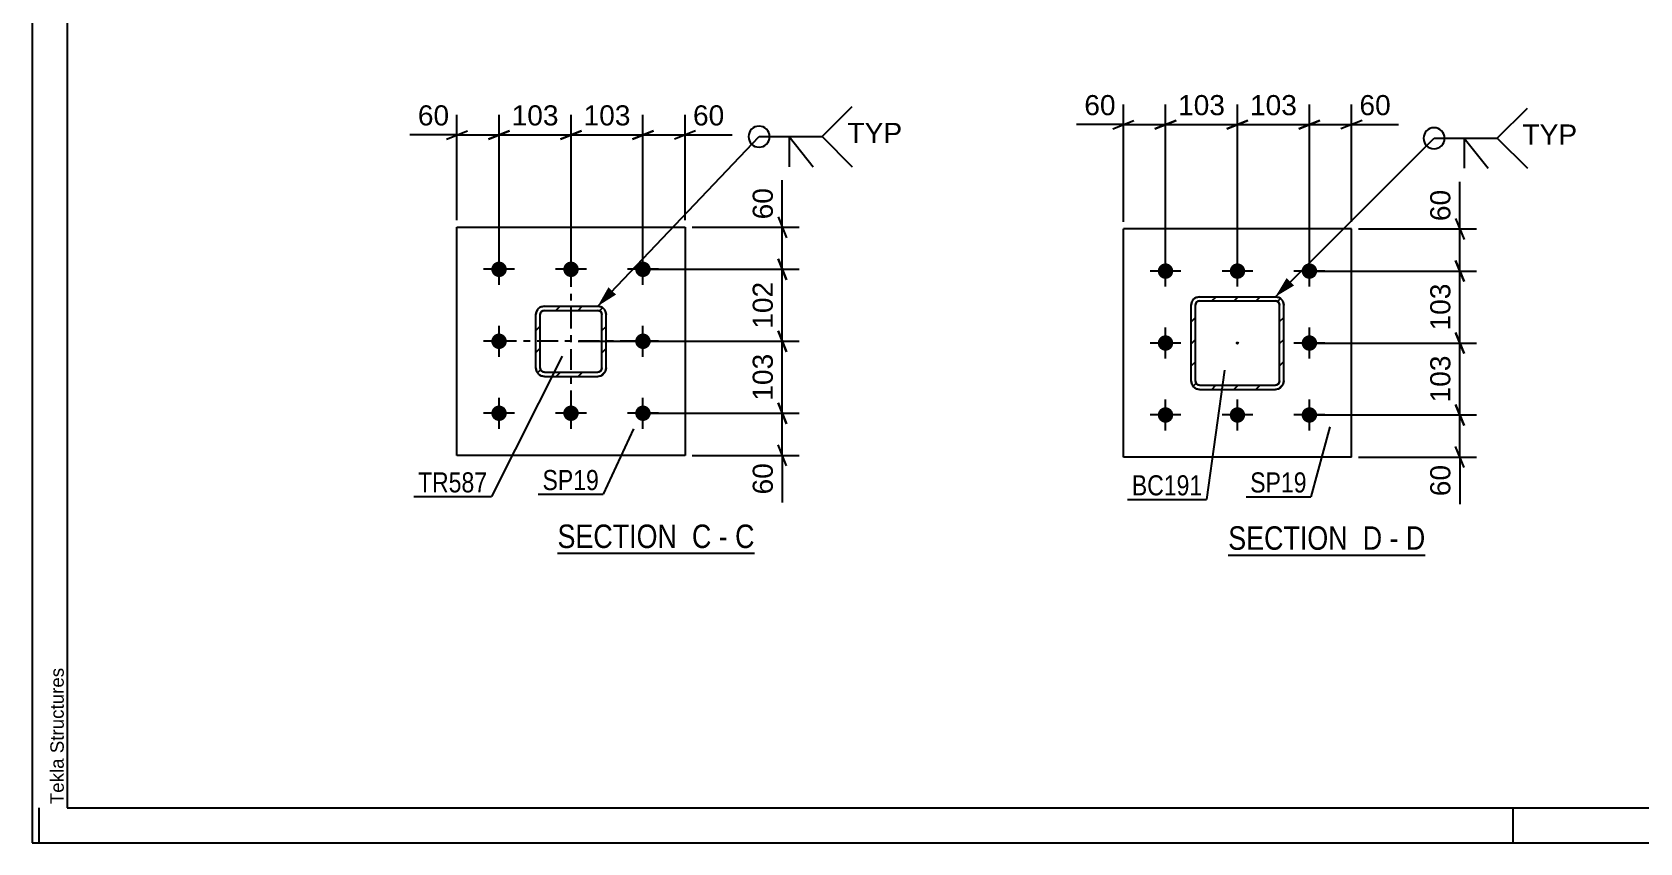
# Model space of a CAD drawing. Header units: millimetres. Extents: x -116 to 725, y -402 to 192.
# Drawn here: x -115.7 to 113.3, y -402.3 to -286.8 of the extents above; entities that cross this region are included whole.
import ezdxf

# ---------------------------------------------------------------- set-up
doc = ezdxf.new("R2010")
doc.units = ezdxf.units.MM
doc.linetypes.add('DXK_LINE_DOT2', pattern=[3.9198, 1.9599, -1.9599])
doc.linetypes.add('DXK_LINE_DOT3', pattern=[5.9187, 2.979, -0.9799, 0.9799, -0.9799])
doc.styles.add('Arial', font='ARIAL.TTF', dxfattribs={"height": 0.2})
doc.styles.add('Arial Narrow', font='ARIALN.TTF', dxfattribs={"height": 0.2})

# ---------------------------------------------------------------- blocks, each defined once
blk = doc.blocks.new('Unknown-203723422-1133')
at = {"color": 5, "linetype": 'Continuous'}
for p, q in [((-115.72, 191.75), (-115.72, -402.25)), ((-110.72, 186.75), (-110.72, -397.25)), ((-114.72, -402.25), (-114.72, -397.25)), ((-110.72, -397.25), (720.28, -397.25)), ((95.28, -402.25), (95.28, -397.25)), ((-115.72, -402.25), (725.28, -402.25))]:
    blk.add_line(p, q, dxfattribs=at)
at = {"color": 174, "linetype": 'Continuous', "style": 'Arial'}
blk.add_text('Tekla Structures', height=1.9102, rotation=90, dxfattribs=at).set_placement((-111.22, -396.75))
blk = doc.blocks.new('Unknown-203723422-20 - 8266')
at = {"color": 6, "linetype": 'Continuous'}
blk.add_line((54.69, -361.25), (82.76, -361.25), dxfattribs=at)
at = {"color": 0, "linetype": 'Continuous'}
blk.add_wipeout([(72.8, -360.5), (72.8, -357), (54.69, -357), (54.69, -360.5)], dxfattribs=at)
at = {"color": 7, "linetype": 'Continuous', "style": 'Arial Narrow'}
blk.add_text('SECTION ', height=3.34, dxfattribs=at).set_placement((54.69, -360.5))
at = {"color": 0, "linetype": 'Continuous'}
blk.add_wipeout([(76.61, -360.5), (76.61, -357), (73.85, -357), (73.85, -360.5)], dxfattribs=at)
at = {"color": 7, "linetype": 'Continuous', "style": 'Arial Narrow'}
blk.add_text('D', height=3.34, dxfattribs=at).set_placement((73.85, -360.5))
at = {"color": 0, "linetype": 'Continuous'}
blk.add_wipeout([(78.94, -360.5), (78.94, -357), (77.66, -357), (77.66, -360.5)], dxfattribs=at)
at = {"color": 7, "linetype": 'Continuous', "style": 'Arial Narrow'}
blk.add_text('-', height=3.34, dxfattribs=at).set_placement((77.66, -360.5))
at = {"color": 0, "linetype": 'Continuous'}
blk.add_wipeout([(82.76, -360.5), (82.76, -357), (79.99, -357), (79.99, -360.5)], dxfattribs=at)
at = {"color": 7, "linetype": 'Continuous', "style": 'Arial Narrow'}
blk.add_text('D', height=3.34, dxfattribs=at).set_placement((79.99, -360.5))
blk = doc.blocks.new('Unknown-203723422-13 - 8035')
at = {"color": 6, "linetype": 'Continuous'}
blk.add_line((-40.87, -361), (-12.8, -361), dxfattribs=at)
at = {"color": 0, "linetype": 'Continuous'}
blk.add_wipeout([(-22.77, -360.25), (-22.77, -356.75), (-40.87, -356.75), (-40.87, -360.25)], dxfattribs=at)
at = {"color": 7, "linetype": 'Continuous', "style": 'Arial Narrow'}
blk.add_text('SECTION ', height=3.34, dxfattribs=at).set_placement((-40.87, -360.25))
at = {"color": 0, "linetype": 'Continuous'}
blk.add_wipeout([(-18.95, -360.25), (-18.95, -356.75), (-21.72, -356.75), (-21.72, -360.25)], dxfattribs=at)
at = {"color": 7, "linetype": 'Continuous', "style": 'Arial Narrow'}
blk.add_text('C', height=3.34, dxfattribs=at).set_placement((-21.72, -360.25))
at = {"color": 0, "linetype": 'Continuous'}
blk.add_wipeout([(-16.62, -360.25), (-16.62, -356.75), (-17.9, -356.75), (-17.9, -360.25)], dxfattribs=at)
at = {"color": 7, "linetype": 'Continuous', "style": 'Arial Narrow'}
blk.add_text('-', height=3.34, dxfattribs=at).set_placement((-17.9, -360.25))
at = {"color": 0, "linetype": 'Continuous'}
blk.add_wipeout([(-12.8, -360.25), (-12.8, -356.75), (-15.57, -356.75), (-15.57, -360.25)], dxfattribs=at)
at = {"color": 7, "linetype": 'Continuous', "style": 'Arial Narrow'}
blk.add_text('C', height=3.34, dxfattribs=at).set_placement((-15.57, -360.25))
blk = doc.blocks.new('Part-203723422-8292 - 8266')
at = {"color": 2, "linetype": 'Continuous'}
for p, q in [((72.25, -314.8), (39.75, -314.8)), ((39.75, -347.3), (39.75, -314.8)), ((72.25, -347.3), (72.25, -314.8)), ((72.25, -347.3), (39.75, -347.3))]:
    blk.add_line(p, q, dxfattribs=at)
blk = doc.blocks.new('Part-203723422-8280 - 8266')
at = {"linetype": 'Continuous'}
h = blk.add_hatch(dxfattribs=at)
h.set_pattern_fill('', scale=0.7, style=0, pattern_type=0)
h.set_pattern_definition([(45, (61.8626, -337.5592), (-1.57154, 1.57154), [])])
h.paths.add_polyline_path([(61.4, -337.65), (61.86, -337.56), (62.25, -337.3), (62.51, -336.91), (62.6, -336.45), (62.6, -325.65), (62.51, -325.19), (62.25, -324.8), (61.86, -324.54), (61.4, -324.45), (50.6, -324.45), (50.14, -324.54), (49.75, -324.8), (49.49, -325.19), (49.4, -325.65), (49.4, -336.45), (49.49, -336.91), (49.75, -337.3), (50.14, -337.56), (50.6, -337.65)])
h.paths.add_polyline_path([(50.6, -337.05), (50.37, -337), (50.18, -336.87), (50.05, -336.68), (50, -336.45), (50, -325.65), (50.05, -325.42), (50.18, -325.23), (50.37, -325.1), (50.6, -325.05), (61.4, -325.05), (61.63, -325.1), (61.83, -325.23), (61.96, -325.42), (62, -325.65), (62, -336.45), (61.96, -336.68), (61.83, -336.87), (61.63, -337), (61.4, -337.05)])
blk.add_hatch(color=246, dxfattribs=at).paths.add_polyline_path([(56, -331.15, -1), (56, -330.95, -1)])
at = {"color": 7, "linetype": 'DXK_LINE_DOT2'}
for p, q in [((49.4, -325.65), (49.49, -325.19)), ((50.18, -325.23), (50.05, -325.42)), ((50.14, -324.54), (50.6, -324.45)), ((50.37, -325.1), (50.18, -325.23)), ((50.6, -325.05), (50.37, -325.1)), ((50.6, -324.45), (61.4, -324.45)), ((50.6, -325.05), (61.4, -325.05)), ((61.4, -324.45), (61.86, -324.54)), ((61.63, -325.1), (61.4, -325.05)), ((61.83, -325.23), (61.63, -325.1)), ((61.96, -325.42), (61.83, -325.23)), ((62.51, -325.19), (62.6, -325.65)), ((49.4, -336.45), (49.4, -325.65)), ((50.05, -325.42), (50, -325.65)), ((50, -336.45), (50, -325.65)), ((62, -325.65), (61.96, -325.42)), ((62, -336.45), (62, -325.65)), ((62.6, -336.45), (62.6, -325.65)), ((49.49, -336.91), (49.4, -336.45)), ((50, -336.45), (50.05, -336.68)), ((50.05, -336.68), (50.18, -336.87)), ((61.83, -336.87), (61.96, -336.68)), ((61.96, -336.68), (62, -336.45)), ((62.6, -336.45), (62.51, -336.91)), ((50.6, -337.65), (50.14, -337.56)), ((50.18, -336.87), (50.37, -337)), ((50.37, -337), (50.6, -337.05)), ((50.6, -337.05), (61.4, -337.05)), ((50.6, -337.65), (61.4, -337.65)), ((61.4, -337.05), (61.63, -337)), ((61.86, -337.56), (61.4, -337.65)), ((61.63, -337), (61.83, -336.87))]:
    blk.add_line(p, q, dxfattribs=at)
at = {"color": 2, "linetype": 'Continuous'}
for p, q in [((49.49, -325.19), (49.4, -325.65)), ((50.05, -325.42), (50.18, -325.23)), ((50.6, -324.45), (50.14, -324.54)), ((50.18, -325.23), (50.37, -325.1)), ((50.37, -325.1), (50.6, -325.05)), ((50.6, -324.45), (61.4, -324.45)), ((50.6, -325.05), (61.4, -325.05)), ((61.86, -324.54), (61.4, -324.45)), ((61.4, -325.05), (61.63, -325.1)), ((61.63, -325.1), (61.83, -325.23)), ((61.83, -325.23), (61.96, -325.42)), ((62.6, -325.65), (62.51, -325.19)), ((49.4, -336.45), (49.4, -325.65)), ((50, -325.65), (50.05, -325.42)), ((50, -336.45), (50, -325.65)), ((61.96, -325.42), (62, -325.65)), ((62, -336.45), (62, -325.65)), ((62.6, -336.45), (62.6, -325.65)), ((49.4, -336.45), (49.49, -336.91)), ((50.05, -336.68), (50, -336.45)), ((50.18, -336.87), (50.05, -336.68)), ((61.96, -336.68), (61.83, -336.87)), ((62, -336.45), (61.96, -336.68)), ((62.51, -336.91), (62.6, -336.45)), ((50.14, -337.56), (50.6, -337.65)), ((50.37, -337), (50.18, -336.87)), ((50.6, -337.05), (50.37, -337)), ((50.6, -337.05), (61.4, -337.05)), ((50.6, -337.65), (61.4, -337.65)), ((61.63, -337), (61.4, -337.05)), ((61.4, -337.65), (61.86, -337.56)), ((61.83, -336.87), (61.63, -337))]:
    blk.add_line(p, q, dxfattribs=at)
at = {"color": 7, "linetype": 'DXK_LINE_DOT3'}
blk.add_line((56, -331.05), (56, -331.05), dxfattribs=at)
at = {"color": 246, "linetype": 'DXK_LINE_DOT2'}
blk.add_line((56, -331.05), (56, -331.05), dxfattribs=at)
at = {"color": 246, "linetype": 'Continuous'}
blk.add_circle((56, -331.05), 0.1, dxfattribs=at)
at = {"color": 7, "linetype": 'DXK_LINE_DOT2'}
for centre, start, end in [((50.6, -325.65), 112.5, 157.5), ((61.4, -325.65), 22.5, 67.5), ((50.6, -336.45), 202.5, 247.5), ((61.4, -336.45), 292.5, 337.5)]:
    blk.add_arc(centre, 1.2, start, end, dxfattribs=at)
at = {"color": 2, "linetype": 'Continuous'}
for centre, start, end in [((50.6, -325.65), 112.5, 157.5), ((61.4, -325.65), 22.5, 67.5), ((50.6, -336.45), 202.5, 247.5), ((61.4, -336.45), 292.5, 337.5)]:
    blk.add_arc(centre, 1.2, start, end, dxfattribs=at)
blk = doc.blocks.new('Bolt-203723422-8395 - 8266')
at = {"linetype": 'Continuous'}
for points in [[(45.75, -321.9, -1), (45.75, -319.7, -1)], [(56, -321.9, -1), (56, -319.7, -1)], [(66.25, -321.9, -1), (66.25, -319.7, -1)], [(45.75, -332.15, -1), (45.75, -329.95, -1)], [(66.25, -332.15, -1), (66.25, -329.95, -1)], [(45.75, -342.4, -1), (45.75, -340.2, -1)], [(56, -342.4, -1), (56, -340.2, -1)], [(66.25, -342.4, -1), (66.25, -340.2, -1)]]:
    blk.add_hatch(color=1, dxfattribs=at).paths.add_polyline_path(points)
at = {"color": 1, "linetype": 'Continuous'}
for p, q in [((45.75, -323), (45.75, -318.6)), ((56, -323), (56, -318.6)), ((66.25, -323), (66.25, -318.6)), ((47.95, -320.8), (43.55, -320.8)), ((58.2, -320.8), (53.8, -320.8)), ((68.45, -320.8), (64.05, -320.8)), ((45.75, -333.25), (45.75, -328.85)), ((66.25, -333.25), (66.25, -328.85)), ((47.95, -331.05), (43.55, -331.05)), ((68.45, -331.05), (64.05, -331.05)), ((45.75, -343.5), (45.75, -339.1)), ((56, -343.5), (56, -339.1)), ((66.25, -343.5), (66.25, -339.1)), ((47.95, -341.3), (43.55, -341.3)), ((58.2, -341.3), (53.8, -341.3)), ((68.45, -341.3), (64.05, -341.3))]:
    blk.add_line(p, q, dxfattribs=at)
blk = doc.blocks.new('Part-203723422-8088 - 8035')
at = {"linetype": 'Continuous'}
h = blk.add_hatch(dxfattribs=at)
h.set_pattern_fill('', scale=0.7, style=0, pattern_type=0)
h.set_pattern_definition([(45, (-34.6895, -335.7112), (-1.57154, 1.57154), [])])
h.paths.add_polyline_path([(-35.15, -335.8), (-34.69, -335.71), (-34.3, -335.45), (-34.04, -335.06), (-33.95, -334.6), (-33.95, -327), (-34.04, -326.54), (-34.3, -326.15), (-34.69, -325.89), (-35.15, -325.8), (-42.75, -325.8), (-43.21, -325.89), (-43.6, -326.15), (-43.86, -326.54), (-43.95, -327), (-43.95, -334.6), (-43.86, -335.06), (-43.6, -335.45), (-43.21, -335.71), (-42.75, -335.8)])
h.paths.add_polyline_path([(-42.75, -335.2), (-42.98, -335.16), (-43.17, -335.03), (-43.3, -334.83), (-43.35, -334.6), (-43.35, -327), (-43.3, -326.77), (-43.17, -326.58), (-42.98, -326.45), (-42.75, -326.4), (-35.15, -326.4), (-34.92, -326.45), (-34.72, -326.58), (-34.59, -326.77), (-34.55, -327), (-34.55, -334.6), (-34.59, -334.83), (-34.72, -335.03), (-34.92, -335.16), (-35.15, -335.2)])
at = {"color": 7, "linetype": 'DXK_LINE_DOT3'}
for p, q in [((-38.95, -340.8), (-38.95, -320.8)), ((-28.95, -330.8), (-48.95, -330.8))]:
    blk.add_line(p, q, dxfattribs=at)
at = {"color": 7, "linetype": 'DXK_LINE_DOT2'}
for p, q in [((-43.95, -327), (-43.86, -326.54)), ((-43.95, -334.6), (-43.95, -327)), ((-43.3, -326.77), (-43.35, -327)), ((-43.35, -334.6), (-43.35, -327)), ((-43.17, -326.58), (-43.3, -326.77)), ((-43.21, -325.89), (-42.75, -325.8)), ((-42.98, -326.45), (-43.17, -326.58)), ((-42.75, -326.4), (-42.98, -326.45)), ((-42.75, -325.8), (-35.15, -325.8)), ((-42.75, -326.4), (-35.15, -326.4)), ((-35.15, -325.8), (-34.69, -325.89)), ((-34.92, -326.45), (-35.15, -326.4)), ((-34.72, -326.58), (-34.92, -326.45)), ((-34.59, -326.77), (-34.72, -326.58)), ((-34.55, -327), (-34.59, -326.77)), ((-34.55, -334.6), (-34.55, -327)), ((-34.04, -326.54), (-33.95, -327)), ((-33.95, -334.6), (-33.95, -327)), ((-43.86, -335.06), (-43.95, -334.6)), ((-43.35, -334.6), (-43.3, -334.83)), ((-43.3, -334.83), (-43.17, -335.03)), ((-42.75, -335.8), (-43.21, -335.71)), ((-43.17, -335.03), (-42.98, -335.16)), ((-42.98, -335.16), (-42.75, -335.2)), ((-42.75, -335.2), (-35.15, -335.2)), ((-42.75, -335.8), (-35.15, -335.8)), ((-35.15, -335.2), (-34.92, -335.16)), ((-34.69, -335.71), (-35.15, -335.8)), ((-34.92, -335.16), (-34.72, -335.03)), ((-34.72, -335.03), (-34.59, -334.83)), ((-34.59, -334.83), (-34.55, -334.6)), ((-33.95, -334.6), (-34.04, -335.06))]:
    blk.add_line(p, q, dxfattribs=at)
at = {"color": 2, "linetype": 'Continuous'}
for p, q in [((-43.86, -326.54), (-43.95, -327)), ((-43.95, -334.6), (-43.95, -327)), ((-43.35, -327), (-43.3, -326.77)), ((-43.35, -334.6), (-43.35, -327)), ((-43.3, -326.77), (-43.17, -326.58)), ((-42.75, -325.8), (-43.21, -325.89)), ((-43.17, -326.58), (-42.98, -326.45)), ((-42.98, -326.45), (-42.75, -326.4)), ((-42.75, -325.8), (-35.15, -325.8)), ((-42.75, -326.4), (-35.15, -326.4)), ((-34.69, -325.89), (-35.15, -325.8)), ((-35.15, -326.4), (-34.92, -326.45)), ((-34.92, -326.45), (-34.72, -326.58)), ((-34.72, -326.58), (-34.59, -326.77)), ((-34.59, -326.77), (-34.55, -327)), ((-34.55, -334.6), (-34.55, -327)), ((-33.95, -327), (-34.04, -326.54)), ((-33.95, -334.6), (-33.95, -327)), ((-43.95, -334.6), (-43.86, -335.06)), ((-43.3, -334.83), (-43.35, -334.6)), ((-43.17, -335.03), (-43.3, -334.83)), ((-43.21, -335.71), (-42.75, -335.8)), ((-42.98, -335.16), (-43.17, -335.03)), ((-42.75, -335.2), (-42.98, -335.16)), ((-42.75, -335.2), (-35.15, -335.2)), ((-42.75, -335.8), (-35.15, -335.8)), ((-34.92, -335.16), (-35.15, -335.2)), ((-35.15, -335.8), (-34.69, -335.71)), ((-34.72, -335.03), (-34.92, -335.16)), ((-34.59, -334.83), (-34.72, -335.03)), ((-34.55, -334.6), (-34.59, -334.83)), ((-34.04, -335.06), (-33.95, -334.6))]:
    blk.add_line(p, q, dxfattribs=at)
at = {"color": 7, "linetype": 'DXK_LINE_DOT2'}
for centre, start, end in [((-42.75, -327), 112.5, 157.5), ((-35.15, -327), 22.5, 67.5), ((-42.75, -334.6), 202.5, 247.5), ((-35.15, -334.6), 292.5, 337.5)]:
    blk.add_arc(centre, 1.2, start, end, dxfattribs=at)
at = {"color": 2, "linetype": 'Continuous'}
for centre, start, end in [((-42.75, -327), 112.5, 157.5), ((-35.15, -327), 22.5, 67.5), ((-42.75, -334.6), 202.5, 247.5), ((-35.15, -334.6), 292.5, 337.5)]:
    blk.add_arc(centre, 1.2, start, end, dxfattribs=at)
blk = doc.blocks.new('Part-203723422-8192 - 8035')
at = {"color": 2, "linetype": 'Continuous'}
for p, q in [((-55.2, -347.05), (-55.2, -314.55)), ((-55.2, -314.55), (-22.7, -314.55)), ((-22.7, -314.55), (-22.7, -347.05)), ((-22.7, -347.05), (-55.2, -347.05))]:
    blk.add_line(p, q, dxfattribs=at)
blk = doc.blocks.new('Bolt-203723422-8077 - 8035')
at = {"linetype": 'Continuous'}
for points in [[(-49.2, -321.65, -1), (-49.2, -319.45, -1)], [(-38.95, -321.65, -1), (-38.95, -319.45, -1)], [(-28.7, -321.65, -1), (-28.7, -319.45, -1)], [(-49.2, -331.9, -1), (-49.2, -329.7, -1)], [(-28.7, -331.9, -1), (-28.7, -329.7, -1)], [(-49.2, -342.15, -1), (-49.2, -339.95, -1)], [(-38.95, -342.15, -1), (-38.95, -339.95, -1)], [(-28.7, -342.15, -1), (-28.7, -339.95, -1)]]:
    blk.add_hatch(color=1, dxfattribs=at).paths.add_polyline_path(points)
at = {"color": 1, "linetype": 'Continuous'}
for p, q in [((-49.2, -322.75), (-49.2, -318.35)), ((-38.95, -322.75), (-38.95, -318.35)), ((-28.7, -322.75), (-28.7, -318.35)), ((-47, -320.55), (-51.4, -320.55)), ((-36.75, -320.55), (-41.15, -320.55)), ((-26.5, -320.55), (-30.9, -320.55)), ((-49.2, -333), (-49.2, -328.6)), ((-28.7, -333), (-28.7, -328.6)), ((-47, -330.8), (-51.4, -330.8)), ((-26.5, -330.8), (-30.9, -330.8)), ((-49.2, -343.25), (-49.2, -338.85)), ((-38.95, -343.25), (-38.95, -338.85)), ((-28.7, -343.25), (-28.7, -338.85)), ((-47, -341.05), (-51.4, -341.05)), ((-36.75, -341.05), (-41.15, -341.05)), ((-26.5, -341.05), (-30.9, -341.05))]:
    blk.add_line(p, q, dxfattribs=at)
blk = doc.blocks.new('StraightDimension-203723422-8483 - 8266')
at = {"color": 7, "linetype": 'Continuous'}
for p, q in [((39.75, -313.8), (39.75, -297.09)), ((45.75, -319.8), (45.75, -297.09)), ((38.25, -300.54), (41.25, -299.34)), ((39.75, -299.94), (45.75, -299.94)), ((47.25, -299.34), (44.25, -300.54))]:
    blk.add_line(p, q, dxfattribs=at)
at = {"color": 0}
blk.add_wipeout([(39.23, -299.19), (39.23, -294.99), (33.58, -294.99), (33.58, -299.19)], dxfattribs=at)
at = {"color": 7, "linetype": 'Continuous'}
blk.add_line((39.75, -299.94), (33.06, -299.94), dxfattribs=at)
blk.add_line((39.75, -299.94), (33.06, -299.94), dxfattribs=at)
at = {"color": 3, "style": 'Arial'}
blk.add_text('60', height=2.865, dxfattribs=at).set_placement((34.18, -298.59))
blk = doc.blocks.new('StraightDimension-203723422-11161 - 8266')
at = {"color": 7, "linetype": 'Continuous'}
for p, q in [((87.08, -319.3), (88.28, -322.3)), ((67.25, -320.8), (90.08, -320.8)), ((87.68, -331.05), (87.68, -320.8)), ((88.28, -332.55), (87.08, -329.55)), ((67.25, -331.05), (90.08, -331.05))]:
    blk.add_line(p, q, dxfattribs=at)
at = {"color": 0}
blk.add_wipeout([(86.93, -321.99), (82.73, -321.99), (82.73, -329.86), (86.93, -329.86)], dxfattribs=at)
at = {"color": 3, "style": 'Arial'}
blk.add_text('103', height=2.865, rotation=90.0002, dxfattribs=at).set_placement((86.33, -329.26))
blk = doc.blocks.new('StraightDimension-203723422-8458 - 8266')
at = {"color": 7, "linetype": 'Continuous'}
for p, q in [((87.08, -313.3), (88.28, -316.3)), ((73.25, -314.8), (90.08, -314.8)), ((87.68, -320.8), (87.68, -314.8)), ((88.28, -322.3), (87.08, -319.3)), ((67.25, -320.8), (90.08, -320.8))]:
    blk.add_line(p, q, dxfattribs=at)
at = {"color": 0}
blk.add_wipeout([(86.93, -308.63), (82.73, -308.63), (82.73, -314.28), (86.93, -314.28)], dxfattribs=at)
at = {"color": 7, "linetype": 'Continuous'}
blk.add_line((87.68, -314.8), (87.68, -308.1), dxfattribs=at)
blk.add_line((87.68, -314.8), (87.68, -308.1), dxfattribs=at)
at = {"color": 3, "style": 'Arial'}
blk.add_text('60', height=2.865, rotation=90.0002, dxfattribs=at).set_placement((86.33, -313.68))
blk = doc.blocks.new('StraightDimension-203723422-8468 - 8266')
at = {"color": 7, "linetype": 'Continuous'}
for p, q in [((87.08, -339.8), (88.28, -342.8)), ((67.25, -341.3), (90.08, -341.3)), ((87.68, -347.3), (87.68, -341.3)), ((88.28, -348.8), (87.08, -345.8)), ((73.25, -347.3), (90.08, -347.3))]:
    blk.add_line(p, q, dxfattribs=at)
at = {"color": 0}
blk.add_wipeout([(86.93, -347.83), (82.73, -347.83), (82.73, -353.47), (86.93, -353.47)], dxfattribs=at)
at = {"color": 7, "linetype": 'Continuous'}
blk.add_line((87.68, -347.3), (87.68, -354), dxfattribs=at)
blk.add_line((87.68, -347.3), (87.68, -354), dxfattribs=at)
at = {"color": 3, "style": 'Arial'}
blk.add_text('60', height=2.865, rotation=90.0002, dxfattribs=at).set_placement((86.33, -352.87))
blk = doc.blocks.new('StraightDimension-203723422-8493 - 8266')
at = {"color": 7, "linetype": 'Continuous'}
for p, q in [((66.25, -319.8), (66.25, -297.09)), ((72.25, -313.8), (72.25, -297.09)), ((64.75, -300.54), (67.75, -299.34)), ((66.25, -299.94), (72.25, -299.94)), ((73.75, -299.34), (70.75, -300.54))]:
    blk.add_line(p, q, dxfattribs=at)
at = {"color": 0}
blk.add_wipeout([(78.43, -299.19), (78.43, -294.99), (72.78, -294.99), (72.78, -299.19)], dxfattribs=at)
at = {"color": 7, "linetype": 'Continuous'}
blk.add_line((72.25, -299.94), (78.95, -299.94), dxfattribs=at)
blk.add_line((72.25, -299.94), (78.95, -299.94), dxfattribs=at)
at = {"color": 3, "style": 'Arial'}
blk.add_text('60', height=2.865, dxfattribs=at).set_placement((73.38, -298.59))
blk = doc.blocks.new('StraightDimension-203723422-11159 - 8266')
at = {"color": 7, "linetype": 'Continuous'}
for p, q in [((87.08, -329.55), (88.28, -332.55)), ((67.25, -331.05), (90.08, -331.05)), ((87.68, -341.3), (87.68, -331.05)), ((88.28, -342.8), (87.08, -339.8)), ((67.25, -341.3), (90.08, -341.3))]:
    blk.add_line(p, q, dxfattribs=at)
at = {"color": 0}
blk.add_wipeout([(86.93, -332.24), (82.73, -332.24), (82.73, -340.11), (86.93, -340.11)], dxfattribs=at)
at = {"color": 3, "style": 'Arial'}
blk.add_text('103', height=2.865, rotation=90.0002, dxfattribs=at).set_placement((86.33, -339.51))
blk = doc.blocks.new('StraightDimension-203723422-11175 - 8266')
at = {"color": 7, "linetype": 'Continuous'}
for p, q in [((45.75, -319.8), (45.75, -297.09)), ((56, -319.8), (56, -297.09)), ((44.25, -300.54), (47.25, -299.34)), ((45.75, -299.94), (56, -299.94)), ((57.5, -299.34), (54.5, -300.54))]:
    blk.add_line(p, q, dxfattribs=at)
at = {"color": 0}
blk.add_wipeout([(54.81, -299.19), (54.81, -294.99), (46.94, -294.99), (46.94, -299.19)], dxfattribs=at)
at = {"color": 3, "style": 'Arial'}
blk.add_text('103', height=2.865, dxfattribs=at).set_placement((47.54, -298.59))
blk = doc.blocks.new('StraightDimension-203723422-11177 - 8266')
at = {"color": 7, "linetype": 'Continuous'}
for p, q in [((56, -319.8), (56, -297.09)), ((66.25, -319.8), (66.25, -297.09)), ((54.5, -300.54), (57.5, -299.34)), ((56, -299.94), (66.25, -299.94)), ((67.75, -299.34), (64.75, -300.54))]:
    blk.add_line(p, q, dxfattribs=at)
at = {"color": 0}
blk.add_wipeout([(65.06, -299.19), (65.06, -294.99), (57.19, -294.99), (57.19, -299.19)], dxfattribs=at)
at = {"color": 3, "style": 'Arial'}
blk.add_text('103', height=2.865, dxfattribs=at).set_placement((57.79, -298.59))
blk = doc.blocks.new('StraightDimension-203723422-17770 - 8035')
at = {"color": 7, "linetype": 'Continuous'}
for p, q in [((-27.7, -341.05), (-6.45, -341.05)), ((-9.45, -339.55), (-8.25, -342.55)), ((-8.85, -347.05), (-8.85, -341.05)), ((-8.25, -348.55), (-9.45, -345.55)), ((-21.7, -347.05), (-6.45, -347.05))]:
    blk.add_line(p, q, dxfattribs=at)
at = {"color": 0}
blk.add_wipeout([(-9.6, -347.58), (-13.8, -347.58), (-13.8, -353.22), (-9.6, -353.22)], dxfattribs=at)
at = {"color": 7, "linetype": 'Continuous'}
blk.add_line((-8.85, -347.05), (-8.85, -353.75), dxfattribs=at)
blk.add_line((-8.85, -347.05), (-8.85, -353.75), dxfattribs=at)
at = {"color": 3, "style": 'Arial'}
blk.add_text('60', height=2.865, rotation=90.0002, dxfattribs=at).set_placement((-10.2, -352.62))
blk = doc.blocks.new('StraightDimension-203723422-8237 - 8035')
at = {"color": 7, "linetype": 'Continuous'}
for p, q in [((-55.2, -313.55), (-55.2, -298.55)), ((-49.2, -319.55), (-49.2, -298.55)), ((-56.7, -302), (-53.7, -300.8)), ((-55.2, -301.4), (-49.2, -301.4)), ((-47.7, -300.8), (-50.7, -302))]:
    blk.add_line(p, q, dxfattribs=at)
at = {"color": 0}
blk.add_wipeout([(-55.72, -300.65), (-55.72, -296.45), (-61.37, -296.45), (-61.37, -300.65)], dxfattribs=at)
at = {"color": 7, "linetype": 'Continuous'}
blk.add_line((-55.2, -301.4), (-61.9, -301.4), dxfattribs=at)
blk.add_line((-55.2, -301.4), (-61.9, -301.4), dxfattribs=at)
at = {"color": 3, "style": 'Arial'}
blk.add_text('60', height=2.865, dxfattribs=at).set_placement((-60.77, -300.05))
blk = doc.blocks.new('StraightDimension-203723422-17768 - 8035')
at = {"color": 7, "linetype": 'Continuous'}
for p, q in [((-27.7, -320.55), (-6.45, -320.55)), ((-9.45, -319.05), (-8.25, -322.05)), ((-8.85, -330.8), (-8.85, -320.55)), ((-8.25, -332.3), (-9.45, -329.3)), ((-37.95, -330.8), (-6.45, -330.8))]:
    blk.add_line(p, q, dxfattribs=at)
at = {"color": 0}
blk.add_wipeout([(-9.6, -321.74), (-13.8, -321.74), (-13.8, -329.61), (-9.6, -329.61)], dxfattribs=at)
at = {"color": 3, "style": 'Arial'}
blk.add_text('102', height=2.865, rotation=90.0002, dxfattribs=at).set_placement((-10.2, -329.01))
blk = doc.blocks.new('StraightDimension-203723422-8227 - 8035')
at = {"color": 7, "linetype": 'Continuous'}
for p, q in [((-28.7, -319.55), (-28.7, -298.55)), ((-22.7, -313.55), (-22.7, -298.55)), ((-30.2, -302), (-27.2, -300.8)), ((-28.7, -301.4), (-22.7, -301.4)), ((-21.2, -300.8), (-24.2, -302))]:
    blk.add_line(p, q, dxfattribs=at)
at = {"color": 0}
blk.add_wipeout([(-16.53, -300.65), (-16.53, -296.45), (-22.17, -296.45), (-22.17, -300.65)], dxfattribs=at)
at = {"color": 7, "linetype": 'Continuous'}
blk.add_line((-22.7, -301.4), (-16, -301.4), dxfattribs=at)
blk.add_line((-22.7, -301.4), (-16, -301.4), dxfattribs=at)
at = {"color": 3, "style": 'Arial'}
blk.add_text('60', height=2.865, dxfattribs=at).set_placement((-21.57, -300.05))
blk = doc.blocks.new('StraightDimension-203723422-11136 - 8035')
at = {"color": 7, "linetype": 'Continuous'}
for p, q in [((-49.2, -319.55), (-49.2, -298.55)), ((-38.95, -319.55), (-38.95, -298.55)), ((-50.7, -302), (-47.7, -300.8)), ((-49.2, -301.4), (-38.95, -301.4)), ((-37.45, -300.8), (-40.45, -302))]:
    blk.add_line(p, q, dxfattribs=at)
at = {"color": 0}
blk.add_wipeout([(-40.14, -300.65), (-40.14, -296.45), (-48.01, -296.45), (-48.01, -300.65)], dxfattribs=at)
at = {"color": 3, "style": 'Arial'}
blk.add_text('103', height=2.865, dxfattribs=at).set_placement((-47.41, -300.05))
blk = doc.blocks.new('StraightDimension-203723422-11138 - 8035')
at = {"color": 7, "linetype": 'Continuous'}
for p, q in [((-38.95, -319.55), (-38.95, -298.55)), ((-28.7, -319.55), (-28.7, -298.55)), ((-40.45, -302), (-37.45, -300.8)), ((-38.95, -301.4), (-28.7, -301.4)), ((-27.2, -300.8), (-30.2, -302))]:
    blk.add_line(p, q, dxfattribs=at)
at = {"color": 0}
blk.add_wipeout([(-29.89, -300.65), (-29.89, -296.45), (-37.76, -296.45), (-37.76, -300.65)], dxfattribs=at)
at = {"color": 3, "style": 'Arial'}
blk.add_text('103', height=2.865, dxfattribs=at).set_placement((-37.16, -300.05))
blk = doc.blocks.new('StraightDimension-203723422-17767 - 8035')
at = {"color": 7, "linetype": 'Continuous'}
for p, q in [((-9.45, -313.05), (-8.25, -316.05)), ((-21.7, -314.55), (-6.45, -314.55)), ((-8.85, -320.55), (-8.85, -314.55)), ((-27.7, -320.55), (-6.45, -320.55)), ((-8.25, -322.05), (-9.45, -319.05))]:
    blk.add_line(p, q, dxfattribs=at)
at = {"color": 0}
blk.add_wipeout([(-9.6, -308.38), (-13.8, -308.38), (-13.8, -314.03), (-9.6, -314.03)], dxfattribs=at)
at = {"color": 7, "linetype": 'Continuous'}
blk.add_line((-8.85, -314.55), (-8.85, -307.86), dxfattribs=at)
blk.add_line((-8.85, -314.55), (-8.85, -307.86), dxfattribs=at)
at = {"color": 3, "style": 'Arial'}
blk.add_text('60', height=2.865, rotation=90.0002, dxfattribs=at).set_placement((-10.2, -313.43))
blk = doc.blocks.new('StraightDimension-203723422-17769 - 8035')
at = {"color": 7, "linetype": 'Continuous'}
for p, q in [((-9.45, -329.3), (-8.25, -332.3)), ((-37.95, -330.8), (-6.45, -330.8)), ((-8.85, -341.05), (-8.85, -330.8)), ((-27.7, -341.05), (-6.45, -341.05)), ((-8.25, -342.55), (-9.45, -339.55))]:
    blk.add_line(p, q, dxfattribs=at)
at = {"color": 0}
blk.add_wipeout([(-9.6, -331.99), (-13.8, -331.99), (-13.8, -339.86), (-9.6, -339.86)], dxfattribs=at)
at = {"color": 3, "style": 'Arial'}
blk.add_text('103', height=2.865, rotation=90.0002, dxfattribs=at).set_placement((-10.2, -339.26))
blk = doc.blocks.new('WeldMark-203723422-8507 - 8266')
at = {"linetype": 'Continuous'}
blk.add_hatch(color=30, dxfattribs=at).paths.add_polyline_path([(64.06, -322.86), (61.4, -324.45), (63, -321.8)])
at = {"color": 30, "linetype": 'Continuous'}
for p, q in [((61.4, -324.45), (84.01, -301.88)), ((84.01, -301.88), (93.01, -301.88))]:
    blk.add_line(p, q, dxfattribs=at)
at = {"color": 3, "linetype": 'Continuous'}
for q in [(91.73, -306.16), (88.3, -306.16)]:
    blk.add_line((88.3, -301.88), q, dxfattribs=at)
for start, end in [(90, 270), (270, 90)]:
    blk.add_arc((84.01, -301.88), 1.5, start, end, dxfattribs=at)
at = {"color": 0, "linetype": 'Continuous'}
blk.add_wipeout([(104.39, -302.78), (104.39, -299.78), (96.61, -299.78), (96.61, -302.78)], dxfattribs=at)
blk.add_wipeout([(104.39, -302.78), (104.39, -299.78), (96.61, -299.78), (96.61, -302.78)], dxfattribs=at)
at = {"color": 3, "linetype": 'Continuous'}
for q in [(97.3, -297.59), (97.3, -306.16)]:
    blk.add_line((93.01, -301.88), q, dxfattribs=at)
at = {"color": 3, "linetype": 'Continuous', "style": 'Arial'}
blk.add_text('TYP', height=2.865, dxfattribs=at).set_placement((96.61, -302.78))
blk = doc.blocks.new('Mark-203723422-8276 - 8266')
at = {"color": 0}
blk.add_wipeout([(51, -352.75), (51, -349.75), (40.95, -349.75), (40.95, -352.75)], dxfattribs=at)
blk.add_wipeout([(51, -352.75), (51, -349.75), (40.95, -349.75), (40.95, -352.75)], dxfattribs=at)
at = {"color": 30, "linetype": 'Continuous'}
for p in [(54.16, -334.93), (40.35, -353.35)]:
    blk.add_line(p, (51.6, -353.35), dxfattribs=at)
at = {"color": 3, "style": 'Arial Narrow'}
blk.add_text('BC191', height=2.863, dxfattribs=at).set_placement((40.95, -352.75))
blk = doc.blocks.new('Mark-203723422-8288 - 8266')
at = {"color": 0}
blk.add_wipeout([(65.86, -352.34), (65.86, -349.34), (57.82, -349.34), (57.82, -352.34)], dxfattribs=at)
blk.add_wipeout([(65.86, -352.34), (65.86, -349.34), (57.82, -349.34), (57.82, -352.34)], dxfattribs=at)
at = {"color": 30, "linetype": 'Continuous'}
for p in [(69.14, -342.98), (57.22, -352.94)]:
    blk.add_line(p, (66.46, -352.94), dxfattribs=at)
at = {"color": 3, "style": 'Arial Narrow'}
blk.add_text('SP19', height=2.863, dxfattribs=at).set_placement((57.82, -352.34))
blk = doc.blocks.new('Mark-203723422-8188 - 8035')
at = {"color": 0}
blk.add_wipeout([(-34.97, -352), (-34.97, -349), (-43.01, -349), (-43.01, -352)], dxfattribs=at)
blk.add_wipeout([(-34.97, -352), (-34.97, -349), (-43.01, -349), (-43.01, -352)], dxfattribs=at)
at = {"color": 30, "linetype": 'Continuous'}
for p in [(-30.04, -343.26), (-43.61, -352.6)]:
    blk.add_line(p, (-34.37, -352.6), dxfattribs=at)
at = {"color": 3, "style": 'Arial Narrow'}
blk.add_text('SP19', height=2.863, dxfattribs=at).set_placement((-43.01, -352))
blk = doc.blocks.new('Mark-203723422-8084 - 8035')
at = {"color": 0}
blk.add_wipeout([(-50.88, -352.33), (-50.88, -349.33), (-60.75, -349.33), (-60.75, -352.33)], dxfattribs=at)
blk.add_wipeout([(-50.88, -352.33), (-50.88, -349.33), (-60.75, -349.33), (-60.75, -352.33)], dxfattribs=at)
at = {"color": 30, "linetype": 'Continuous'}
for p in [(-40.2, -332.91), (-61.35, -352.93)]:
    blk.add_line(p, (-50.28, -352.93), dxfattribs=at)
at = {"color": 3, "style": 'Arial Narrow'}
blk.add_text('TR587', height=2.863, dxfattribs=at).set_placement((-60.75, -352.33))
blk = doc.blocks.new('WeldMark-203723422-8251 - 8035')
at = {"linetype": 'Continuous'}
blk.add_hatch(color=30, dxfattribs=at).paths.add_polyline_path([(-32.54, -324.15), (-35.15, -325.8), (-33.62, -323.11)])
at = {"color": 30, "linetype": 'Continuous'}
for p, q in [((-35.15, -325.8), (-12.16, -301.65)), ((-12.16, -301.65), (-3.16, -301.65))]:
    blk.add_line(p, q, dxfattribs=at)
at = {"color": 3, "linetype": 'Continuous'}
for q in [(-4.44, -305.93), (-7.87, -305.93)]:
    blk.add_line((-7.87, -301.65), q, dxfattribs=at)
for start, end in [(90, 270), (270, 90)]:
    blk.add_arc((-12.16, -301.65), 1.5, start, end, dxfattribs=at)
at = {"color": 0, "linetype": 'Continuous'}
blk.add_wipeout([(8.22, -302.55), (8.22, -299.55), (0.44, -299.55), (0.44, -302.55)], dxfattribs=at)
blk.add_wipeout([(8.22, -302.55), (8.22, -299.55), (0.44, -299.55), (0.44, -302.55)], dxfattribs=at)
at = {"color": 3, "linetype": 'Continuous'}
for q in [(1.13, -297.36), (1.13, -305.93)]:
    blk.add_line((-3.16, -301.65), q, dxfattribs=at)
at = {"color": 3, "linetype": 'Continuous', "style": 'Arial'}
blk.add_text('TYP', height=2.865, dxfattribs=at).set_placement((0.44, -302.55))

msp = doc.modelspace()

# ---------------------------------------------------------------- block references
for name in ['Unknown-203723422-1133', 'Part-203723422-8192 - 8035', 'Part-203723422-8292 - 8266', 'Bolt-203723422-8077 - 8035', 'Bolt-203723422-8395 - 8266', 'Part-203723422-8088 - 8035', 'Part-203723422-8280 - 8266']:
    msp.add_blockref(name, (0, 0))

# ---------------------------------------------------------------- next in the draw order: block references
for name in ['StraightDimension-203723422-8483 - 8266', 'StraightDimension-203723422-8237 - 8035', 'StraightDimension-203723422-17768 - 8035', 'StraightDimension-203723422-11161 - 8266', 'Mark-203723422-8276 - 8266', 'StraightDimension-203723422-17770 - 8035', 'StraightDimension-203723422-8468 - 8266', 'Unknown-203723422-13 - 8035', 'Unknown-203723422-20 - 8266']:
    msp.add_blockref(name, (0, 0))

# ---------------------------------------------------------------- next in the draw order: block references
for name in ['StraightDimension-203723422-11175 - 8266', 'StraightDimension-203723422-11136 - 8035', 'StraightDimension-203723422-8227 - 8035', 'StraightDimension-203723422-8458 - 8266', 'StraightDimension-203723422-17769 - 8035', 'StraightDimension-203723422-11159 - 8266']:
    msp.add_blockref(name, (0, 0))

# ---------------------------------------------------------------- next in the draw order: block references
for name in ['StraightDimension-203723422-8493 - 8266', 'StraightDimension-203723422-11138 - 8035', 'Mark-203723422-8188 - 8035', 'Mark-203723422-8288 - 8266']:
    msp.add_blockref(name, (0, 0))

# ---------------------------------------------------------------- next in the draw order: block references
for name in ['StraightDimension-203723422-11177 - 8266', 'StraightDimension-203723422-17767 - 8035', 'Mark-203723422-8084 - 8035']:
    msp.add_blockref(name, (0, 0))

# ---------------------------------------------------------------- next in the draw order: block references
for name in ['WeldMark-203723422-8251 - 8035', 'WeldMark-203723422-8507 - 8266']:
    msp.add_blockref(name, (0, 0))

doc.saveas('drawing.dxf')
